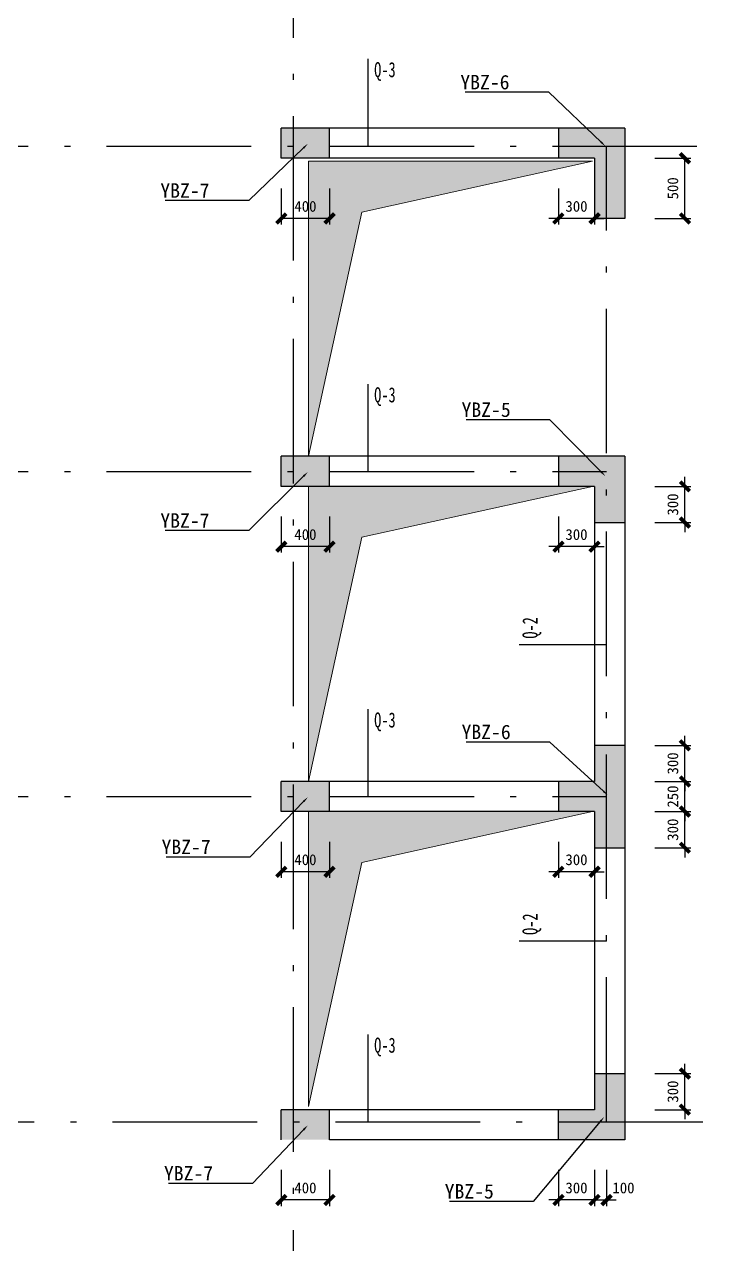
# Model space of a CAD drawing. Header units: millimetres. Extents: x -1141 to 233276, y -20783 to 42059.
# Drawn here: x 36268 to 42013, y 21430 to 31561 of the extents above; entities that cross this region are included whole.
import ezdxf
from ezdxf import colors
from ezdxf.entities.mleader import LeaderData, LeaderLine
from ezdxf.math import Vec2, Vec3

# ---------------------------------------------------------------- set-up
doc = ezdxf.new("R2010")
doc.units = ezdxf.units.MM
doc.header["$PDMODE"] = 35
doc.linetypes.add('线型2', pattern=[1850, 1200, -300, 50, -300])
for name, color, linetype in [('BZ-name', 160, 'Continuous'), ('WALL-Beam', 80, 'Continuous'), ('WALL_INFO', 130, 'Continuous')]:
    doc.layers.add(name, color=color, linetype=linetype)
doc.layers.add('DOTE', color=10, linetype='线型2', plot=False)
doc.layers.add('S_ConcWall', color=3, linetype='Continuous', lineweight=25)
doc.layers.add('S_Hole', color=9, linetype='Continuous', lineweight=9)
doc.styles.add('宋体', font='')
doc.styles.get('宋体').set_extended_font_data('宋体')
doc.dimstyles.new('ISO-25', dxfattribs={"dimtxt": 2.5, "dimasz": 2.5, "dimexe": 1.25, "dimexo": 0.625, "dimtad": 1, "dimtxsty": 'Standard', "dimcen": 2.5, "dimadec": 0, "dimazin": 0, "dimtfac": 1, "dimtmove": 0, "dimatfit": 3, "dimfxl": 1, "dimarcsym": 0})

# ---------------------------------------------------------------- blocks, each defined once
blk = doc.blocks.new('_ArchTick')
at = {"color": 0, "linetype": 'ByBlock', "const_width": 0.4}
blk.add_lwpolyline([(-0.5, -0.5), (0.5, 0.5)], dxfattribs=at)
blk = doc.blocks.new('*D238')
at = {"layer": 'Defpoints', "color": 0, "transparency": 16777216}
for p in [(40700, 22300), (41000, 22300), (40700, 21800)]:
    blk.add_point(p, dxfattribs=at)
at = {"layer": 'WALL-Beam', "color": 0, "lineweight": -2, "transparency": 16777216}
for p, q in [((40700, 22050), (40700, 21750)), ((41000, 22050), (41000, 21750)), ((40700, 21800), (40620, 21800)), ((41000, 21800), (40700, 21800)), ((41000, 21800), (41080, 21800))]:
    blk.add_line(p, q, dxfattribs=at)
at = {"layer": 'WALL-Beam', "color": 0, "lineweight": -2, "transparency": 16777216, "xscale": 80, "yscale": 80, "zscale": 80}
blk.add_blockref('_ArchTick', (40700, 21800), dxfattribs=at)
at = {"layer": 'WALL-Beam', "color": 0, "lineweight": -2, "transparency": 16777216, "xscale": 80, "yscale": 80, "zscale": 80, "rotation": 180}
blk.add_blockref('_ArchTick', (41000, 21800), dxfattribs=at)
at = {"layer": 'WALL-Beam', "color": 7, "transparency": 16777216, "insert": (40850, 21900), "char_height": 90, "attachment_point": 5}
blk.add_mtext('300', dxfattribs=at)
blk = doc.blocks.new('*D239')
at = {"layer": 'Defpoints', "color": 0, "transparency": 16777216}
for p in [(41250, 22850), (41750, 22850), (41250, 22550)]:
    blk.add_point(p, dxfattribs=at)
at = {"layer": 'WALL-Beam', "color": 0, "lineweight": -2, "transparency": 16777216}
for p, q in [((41750, 22850), (41750, 22930)), ((41500, 22850), (41800, 22850)), ((41750, 22550), (41750, 22850)), ((41500, 22550), (41800, 22550)), ((41750, 22550), (41750, 22470))]:
    blk.add_line(p, q, dxfattribs=at)
at = {"layer": 'WALL-Beam', "color": 0, "lineweight": -2, "transparency": 16777216, "xscale": 80, "yscale": 80, "zscale": 80}
for p, rotation in [((41750, 22850), 270), ((41750, 22550), 90)]:
    blk.add_blockref('_ArchTick', p, dxfattribs=dict(at, rotation=rotation))
at = {"layer": 'WALL-Beam', "color": 7, "transparency": 16777216, "insert": (41650, 22700), "char_height": 90, "attachment_point": 5, "rotation": 90}
blk.add_mtext('300', dxfattribs=at)
blk = doc.blocks.new('*D240')
at = {"layer": 'Defpoints', "color": 0, "transparency": 16777216}
for p in [(41250, 25025), (41750, 25025), (41250, 24725)]:
    blk.add_point(p, dxfattribs=at)
at = {"layer": 'WALL-Beam', "color": 0, "lineweight": -2, "transparency": 16777216}
for p, q in [((41750, 25025), (41750, 25105)), ((41500, 25025), (41800, 25025)), ((41750, 24725), (41750, 25025)), ((41500, 24725), (41800, 24725)), ((41750, 24725), (41750, 24645))]:
    blk.add_line(p, q, dxfattribs=at)
at = {"layer": 'WALL-Beam', "color": 0, "lineweight": -2, "transparency": 16777216, "xscale": 80, "yscale": 80, "zscale": 80}
for p, rotation in [((41750, 25025), 270), ((41750, 24725), 90)]:
    blk.add_blockref('_ArchTick', p, dxfattribs=dict(at, rotation=rotation))
at = {"layer": 'WALL-Beam', "color": 7, "transparency": 16777216, "insert": (41650, 24875), "char_height": 90, "attachment_point": 5, "rotation": 90}
blk.add_mtext('300', dxfattribs=at)
blk = doc.blocks.new('*D241')
at = {"layer": 'Defpoints', "color": 0, "transparency": 16777216}
for p in [(41250, 25275), (41750, 25275), (41250, 25025)]:
    blk.add_point(p, dxfattribs=at)
at = {"layer": 'WALL-Beam', "color": 0, "lineweight": -2, "transparency": 16777216}
for p, q in [((41750, 25275), (41750, 25355)), ((41500, 25275), (41800, 25275)), ((41750, 25025), (41750, 25275)), ((41500, 25025), (41800, 25025)), ((41750, 25025), (41750, 24945))]:
    blk.add_line(p, q, dxfattribs=at)
at = {"layer": 'WALL-Beam', "color": 0, "lineweight": -2, "transparency": 16777216, "xscale": 80, "yscale": 80, "zscale": 80}
for p, rotation in [((41750, 25275), 270), ((41750, 25025), 90)]:
    blk.add_blockref('_ArchTick', p, dxfattribs=dict(at, rotation=rotation))
at = {"layer": 'WALL-Beam', "color": 7, "transparency": 16777216, "insert": (41650, 25150), "char_height": 90, "attachment_point": 5, "rotation": 90}
blk.add_mtext('250', dxfattribs=at)
blk = doc.blocks.new('*D242')
at = {"layer": 'Defpoints', "color": 0, "transparency": 16777216}
for p in [(41250, 25575), (41750, 25575), (41250, 25275)]:
    blk.add_point(p, dxfattribs=at)
at = {"layer": 'WALL-Beam', "color": 0, "lineweight": -2, "transparency": 16777216}
for p, q in [((41750, 25575), (41750, 25655)), ((41500, 25575), (41800, 25575)), ((41750, 25275), (41750, 25575)), ((41500, 25275), (41800, 25275)), ((41750, 25275), (41750, 25195))]:
    blk.add_line(p, q, dxfattribs=at)
at = {"layer": 'WALL-Beam', "color": 0, "lineweight": -2, "transparency": 16777216, "xscale": 80, "yscale": 80, "zscale": 80}
for p, rotation in [((41750, 25575), 270), ((41750, 25275), 90)]:
    blk.add_blockref('_ArchTick', p, dxfattribs=dict(at, rotation=rotation))
at = {"layer": 'WALL-Beam', "color": 7, "transparency": 16777216, "insert": (41650, 25425), "char_height": 90, "attachment_point": 5, "rotation": 90}
blk.add_mtext('300', dxfattribs=at)
blk = doc.blocks.new('*D243')
at = {"layer": 'Defpoints', "color": 0, "transparency": 16777216}
for p in [(40700, 25025), (41000, 25025), (40700, 24525)]:
    blk.add_point(p, dxfattribs=at)
at = {"layer": 'WALL-Beam', "color": 0, "lineweight": -2, "transparency": 16777216}
for p, q in [((40700, 24775), (40700, 24475)), ((41000, 24775), (41000, 24475)), ((40700, 24525), (40620, 24525)), ((41000, 24525), (40700, 24525)), ((41000, 24525), (41080, 24525))]:
    blk.add_line(p, q, dxfattribs=at)
at = {"layer": 'WALL-Beam', "color": 0, "lineweight": -2, "transparency": 16777216, "xscale": 80, "yscale": 80, "zscale": 80}
blk.add_blockref('_ArchTick', (40700, 24525), dxfattribs=at)
at = {"layer": 'WALL-Beam', "color": 0, "lineweight": -2, "transparency": 16777216, "xscale": 80, "yscale": 80, "zscale": 80, "rotation": 180}
blk.add_blockref('_ArchTick', (41000, 24525), dxfattribs=at)
at = {"layer": 'WALL-Beam', "color": 7, "transparency": 16777216, "insert": (40850, 24625), "char_height": 90, "attachment_point": 5}
blk.add_mtext('300', dxfattribs=at)
blk = doc.blocks.new('*D244')
at = {"layer": 'Defpoints', "color": 0, "transparency": 16777216}
for p in [(38400, 25025), (38800, 25025), (38400, 24525)]:
    blk.add_point(p, dxfattribs=at)
at = {"layer": 'WALL-Beam', "color": 0, "lineweight": -2, "transparency": 16777216}
for p, q in [((38400, 24775), (38400, 24475)), ((38800, 24775), (38800, 24475)), ((38800, 24525), (38400, 24525))]:
    blk.add_line(p, q, dxfattribs=at)
at = {"layer": 'WALL-Beam', "color": 0, "lineweight": -2, "transparency": 16777216, "xscale": 80, "yscale": 80, "zscale": 80, "rotation": 180}
blk.add_blockref('_ArchTick', (38400, 24525), dxfattribs=at)
at = {"layer": 'WALL-Beam', "color": 0, "lineweight": -2, "transparency": 16777216, "xscale": 80, "yscale": 80, "zscale": 80}
blk.add_blockref('_ArchTick', (38800, 24525), dxfattribs=at)
at = {"layer": 'WALL-Beam', "color": 7, "transparency": 16777216, "insert": (38600, 24625), "char_height": 90, "attachment_point": 5}
blk.add_mtext('400', dxfattribs=at)
blk = doc.blocks.new('*D231')
at = {"layer": 'Defpoints', "color": 0, "transparency": 16777216}
for p in [(38400, 22300), (38800, 22300), (38400, 21800)]:
    blk.add_point(p, dxfattribs=at)
at = {"layer": 'WALL-Beam', "color": 0, "lineweight": -2, "transparency": 16777216}
for p, q in [((38400, 22050), (38400, 21750)), ((38800, 22050), (38800, 21750)), ((38800, 21800), (38400, 21800))]:
    blk.add_line(p, q, dxfattribs=at)
at = {"layer": 'WALL-Beam', "color": 0, "lineweight": -2, "transparency": 16777216, "xscale": 80, "yscale": 80, "zscale": 80, "rotation": 180}
blk.add_blockref('_ArchTick', (38400, 21800), dxfattribs=at)
at = {"layer": 'WALL-Beam', "color": 0, "lineweight": -2, "transparency": 16777216, "xscale": 80, "yscale": 80, "zscale": 80}
blk.add_blockref('_ArchTick', (38800, 21800), dxfattribs=at)
at = {"layer": 'WALL-Beam', "color": 7, "transparency": 16777216, "insert": (38600, 21900), "char_height": 90, "attachment_point": 5}
blk.add_mtext('400', dxfattribs=at)
blk = doc.blocks.new('*D232')
at = {"layer": 'Defpoints', "color": 0, "transparency": 16777216}
for p in [(38400, 27725), (38800, 27725), (38400, 27225)]:
    blk.add_point(p, dxfattribs=at)
at = {"layer": 'WALL-Beam', "color": 0, "lineweight": -2, "transparency": 16777216}
for p, q in [((38400, 27475), (38400, 27175)), ((38800, 27475), (38800, 27175)), ((38800, 27225), (38400, 27225))]:
    blk.add_line(p, q, dxfattribs=at)
at = {"layer": 'WALL-Beam', "color": 0, "lineweight": -2, "transparency": 16777216, "xscale": 80, "yscale": 80, "zscale": 80, "rotation": 180}
blk.add_blockref('_ArchTick', (38400, 27225), dxfattribs=at)
at = {"layer": 'WALL-Beam', "color": 0, "lineweight": -2, "transparency": 16777216, "xscale": 80, "yscale": 80, "zscale": 80}
blk.add_blockref('_ArchTick', (38800, 27225), dxfattribs=at)
at = {"layer": 'WALL-Beam', "color": 7, "transparency": 16777216, "insert": (38600, 27325), "char_height": 90, "attachment_point": 5}
blk.add_mtext('400', dxfattribs=at)
blk = doc.blocks.new('*D233')
at = {"layer": 'Defpoints', "color": 0, "transparency": 16777216}
for p in [(38400, 30450), (38800, 30450), (38400, 29950)]:
    blk.add_point(p, dxfattribs=at)
at = {"layer": 'WALL-Beam', "color": 0, "lineweight": -2, "transparency": 16777216}
for p, q in [((38400, 30200), (38400, 29900)), ((38800, 30200), (38800, 29900)), ((38800, 29950), (38400, 29950))]:
    blk.add_line(p, q, dxfattribs=at)
at = {"layer": 'WALL-Beam', "color": 0, "lineweight": -2, "transparency": 16777216, "xscale": 80, "yscale": 80, "zscale": 80, "rotation": 180}
blk.add_blockref('_ArchTick', (38400, 29950), dxfattribs=at)
at = {"layer": 'WALL-Beam', "color": 0, "lineweight": -2, "transparency": 16777216, "xscale": 80, "yscale": 80, "zscale": 80}
blk.add_blockref('_ArchTick', (38800, 29950), dxfattribs=at)
at = {"layer": 'WALL-Beam', "color": 7, "transparency": 16777216, "insert": (38600, 30050), "char_height": 90, "attachment_point": 5}
blk.add_mtext('400', dxfattribs=at)
blk = doc.blocks.new('*D234')
at = {"layer": 'Defpoints', "color": 0, "transparency": 16777216}
for p in [(41250, 27725), (41750, 27725), (41250, 27425)]:
    blk.add_point(p, dxfattribs=at)
at = {"layer": 'WALL-Beam', "color": 0, "lineweight": -2, "transparency": 16777216}
for p, q in [((41750, 27725), (41750, 27805)), ((41500, 27725), (41800, 27725)), ((41750, 27425), (41750, 27725)), ((41500, 27425), (41800, 27425)), ((41750, 27425), (41750, 27345))]:
    blk.add_line(p, q, dxfattribs=at)
at = {"layer": 'WALL-Beam', "color": 0, "lineweight": -2, "transparency": 16777216, "xscale": 80, "yscale": 80, "zscale": 80}
for p, rotation in [((41750, 27725), 270), ((41750, 27425), 90)]:
    blk.add_blockref('_ArchTick', p, dxfattribs=dict(at, rotation=rotation))
at = {"layer": 'WALL-Beam', "color": 7, "transparency": 16777216, "insert": (41650, 27575), "char_height": 90, "attachment_point": 5, "rotation": 90}
blk.add_mtext('300', dxfattribs=at)
blk = doc.blocks.new('*D235')
at = {"layer": 'Defpoints', "color": 0, "transparency": 16777216}
for p in [(40700, 27725), (41000, 27725), (40700, 27225)]:
    blk.add_point(p, dxfattribs=at)
at = {"layer": 'WALL-Beam', "color": 0, "lineweight": -2, "transparency": 16777216}
for p, q in [((40700, 27475), (40700, 27175)), ((41000, 27475), (41000, 27175)), ((40700, 27225), (40620, 27225)), ((41000, 27225), (40700, 27225)), ((41000, 27225), (41080, 27225))]:
    blk.add_line(p, q, dxfattribs=at)
at = {"layer": 'WALL-Beam', "color": 0, "lineweight": -2, "transparency": 16777216, "xscale": 80, "yscale": 80, "zscale": 80}
blk.add_blockref('_ArchTick', (40700, 27225), dxfattribs=at)
at = {"layer": 'WALL-Beam', "color": 0, "lineweight": -2, "transparency": 16777216, "xscale": 80, "yscale": 80, "zscale": 80, "rotation": 180}
blk.add_blockref('_ArchTick', (41000, 27225), dxfattribs=at)
at = {"layer": 'WALL-Beam', "color": 7, "transparency": 16777216, "insert": (40850, 27325), "char_height": 90, "attachment_point": 5}
blk.add_mtext('300', dxfattribs=at)
blk = doc.blocks.new('*D236')
at = {"layer": 'Defpoints', "color": 0, "transparency": 16777216}
for p in [(41250, 30450), (41750, 30450), (41250, 29950)]:
    blk.add_point(p, dxfattribs=at)
at = {"layer": 'WALL-Beam', "color": 0, "lineweight": -2, "transparency": 16777216}
for p, q in [((41500, 30450), (41800, 30450)), ((41750, 29950), (41750, 30450)), ((41500, 29950), (41800, 29950))]:
    blk.add_line(p, q, dxfattribs=at)
at = {"layer": 'WALL-Beam', "color": 0, "lineweight": -2, "transparency": 16777216, "xscale": 80, "yscale": 80, "zscale": 80}
for p, rotation in [((41750, 30450), 90), ((41750, 29950), 270)]:
    blk.add_blockref('_ArchTick', p, dxfattribs=dict(at, rotation=rotation))
at = {"layer": 'WALL-Beam', "color": 7, "transparency": 16777216, "insert": (41650, 30200), "char_height": 90, "attachment_point": 5, "rotation": 90}
blk.add_mtext('500', dxfattribs=at)
blk = doc.blocks.new('*D237')
at = {"layer": 'Defpoints', "color": 0, "transparency": 16777216}
for p in [(40700, 30450), (41000, 30450), (40700, 29950)]:
    blk.add_point(p, dxfattribs=at)
at = {"layer": 'WALL-Beam', "color": 0, "lineweight": -2, "transparency": 16777216}
for p, q in [((40700, 30200), (40700, 29900)), ((41000, 30200), (41000, 29900)), ((40700, 29950), (40620, 29950)), ((41000, 29950), (40700, 29950)), ((41000, 29950), (41080, 29950))]:
    blk.add_line(p, q, dxfattribs=at)
at = {"layer": 'WALL-Beam', "color": 0, "lineweight": -2, "transparency": 16777216, "xscale": 80, "yscale": 80, "zscale": 80}
blk.add_blockref('_ArchTick', (40700, 29950), dxfattribs=at)
at = {"layer": 'WALL-Beam', "color": 0, "lineweight": -2, "transparency": 16777216, "xscale": 80, "yscale": 80, "zscale": 80, "rotation": 180}
blk.add_blockref('_ArchTick', (41000, 29950), dxfattribs=at)
at = {"layer": 'WALL-Beam', "color": 7, "transparency": 16777216, "insert": (40850, 30050), "char_height": 90, "attachment_point": 5}
blk.add_mtext('300', dxfattribs=at)
blk = doc.blocks.new('*D269')
at = {"layer": 'Defpoints', "color": 0, "transparency": 16777216}
for p in [(41000, 22300), (41100, 22300), (41100, 21800)]:
    blk.add_point(p, dxfattribs=at)
at = {"layer": 'WALL-Beam', "color": 0, "lineweight": -2, "transparency": 16777216}
for p, q in [((41000, 22050), (41000, 21750)), ((41100, 22050), (41100, 21750)), ((41000, 21800), (40920, 21800)), ((41000, 21800), (41100, 21800)), ((41100, 21800), (41180, 21800))]:
    blk.add_line(p, q, dxfattribs=at)
at = {"layer": 'WALL-Beam', "color": 0, "lineweight": -2, "transparency": 16777216, "xscale": 80, "yscale": 80, "zscale": 80}
blk.add_blockref('_ArchTick', (41000, 21800), dxfattribs=at)
at = {"layer": 'WALL-Beam', "color": 0, "lineweight": -2, "transparency": 16777216, "xscale": 80, "yscale": 80, "zscale": 80, "rotation": 180}
blk.add_blockref('_ArchTick', (41100, 21800), dxfattribs=at)
at = {"layer": 'WALL-Beam', "color": 7, "transparency": 16777216, "insert": (41240, 21900), "char_height": 90, "attachment_point": 5}
blk.add_mtext('100', dxfattribs=at)

msp = doc.modelspace()

# ---------------------------------------------------------------- hatches: boundary and pattern name
at = {"layer": 'S_Hole'}
h = msp.add_hatch(color=256, dxfattribs=at)
h.dxf.hatch_style = 1
h.paths.add_polyline_path([(39069.578, 30002.527), (40975, 30423.515), (38625, 30425), (38625, 27975)])
h = msp.add_hatch(color=256, dxfattribs=at)
h.dxf.hatch_style = 1
h.paths.add_polyline_path([(39069.578, 27302.527), (40975, 27723.515), (38625, 27725), (38625, 25275)])
h = msp.add_hatch(color=256, dxfattribs=at)
h.dxf.hatch_style = 1
h.paths.add_polyline_path([(39069.578, 24602.527), (40975, 25023.515), (38625, 25025), (38625, 22575)])
at = {"layer": 'WALL-Beam', "true_color": 0x636466}
h = msp.add_hatch(color=251, dxfattribs=at)
h.dxf.hatch_style = 1
h.paths.add_polyline_path([(38400, 30700), (38400, 30450), (38800, 30450), (38800, 30700)])
h = msp.add_hatch(color=251, dxfattribs=at)
h.dxf.hatch_style = 1
h.paths.add_polyline_path([(41000, 29950), (41250, 29950), (41250, 30700), (40700, 30700), (40700, 30450), (41000, 30450)])
h = msp.add_hatch(color=251, dxfattribs=at)
h.dxf.hatch_style = 1
h.paths.add_polyline_path([(38400, 27975), (38400, 27725), (38800, 27725), (38800, 27975)])
h = msp.add_hatch(color=251, dxfattribs=at)
h.dxf.hatch_style = 1
h.paths.add_polyline_path([(41000, 27725), (41000, 27425), (41250, 27425), (41250, 27975), (40700, 27975), (40700, 27725)])
h = msp.add_hatch(color=251, dxfattribs=at)
h.dxf.hatch_style = 1
h.paths.add_polyline_path([(41000, 25025), (41000, 24725), (41250, 24725), (41250, 25025), (41250, 25575), (41000, 25575), (41000, 25275), (40700, 25275), (40700, 25025)])
h = msp.add_hatch(color=251, dxfattribs=at)
h.dxf.hatch_style = 1
h.paths.add_polyline_path([(38400, 25025), (38800, 25025), (38800, 25275), (38400, 25275)])
h = msp.add_hatch(color=251, dxfattribs=at)
h.dxf.hatch_style = 1
h.paths.add_polyline_path([(40700, 22550), (40700, 22300), (41250, 22300), (41250, 22850), (41000, 22850), (41000, 22550)])
h = msp.add_hatch(color=251, dxfattribs=at)
h.dxf.hatch_style = 1
h.paths.add_polyline_path([(38400, 22550), (38400, 22300), (38800, 22300), (38800, 22550)])

# ---------------------------------------------------------------- linework, layer by layer
at = {"layer": 'DOTE'}
for p, q in [((38500, 0), (38500, 41300)), ((31400, 30550), (72500, 30550)), ((41100, 22450), (41100, 30550)), ((31400, 27850), (41100, 27850)), ((31400, 25150), (41100, 25150)), ((0, 22450), (72500, 22450))]:
    msp.add_line(p, q, dxfattribs=at)
at = {"layer": 'S_ConcWall'}
for p, q in [((41250, 30700), (38400, 30700)), ((38400, 30450), (38400, 30700)), ((38800, 30450), (38800, 30700)), ((40700, 30700), (40700, 30450)), ((41250, 30700), (41250, 29950)), ((41000, 30450), (38400, 30450)), ((41000, 30450), (41000, 29950)), ((41250, 29950), (41000, 29950)), ((41250, 27975), (38400, 27975)), ((38400, 27725), (38400, 27975)), ((38800, 27725), (38800, 27975)), ((40700, 27975), (40700, 27725)), ((41250, 27975), (41250, 25025)), ((41000, 27725), (38400, 27725)), ((41000, 27725), (41000, 25275)), ((41000, 27425), (41250, 27425)), ((41250, 25575), (41000, 25575)), ((41000, 25275), (38400, 25275)), ((38400, 25025), (38400, 25275)), ((38800, 25025), (38800, 25275)), ((40700, 25275), (40700, 25025)), ((41000, 25025), (38400, 25025)), ((41000, 25025), (41000, 22550)), ((41250, 25025), (41250, 22300)), ((41000, 24725), (41250, 24725)), ((41000, 22850), (41250, 22850)), ((41000, 22550), (38400, 22550)), ((38400, 22300), (38400, 22550)), ((38800, 22300), (38800, 22550)), ((40700, 22300), (40700, 22550)), ((41250, 22300), (38800, 22300))]:
    msp.add_line(p, q, dxfattribs=at)
at = {"layer": 'S_Hole'}
for points in [[(40981.722, 30425), (38625, 30425), (38625, 27975), (39069.578, 30002.527), (40981.722, 30425)], [(40981.722, 27725), (38625, 27725), (38625, 25275), (39069.578, 27302.527), (40981.722, 27725)], [(40981.722, 25025), (38625, 25025), (38625, 22575), (39069.578, 24602.527), (40981.722, 25025)]]:
    msp.add_lwpolyline(points, dxfattribs=at)
at = {"layer": 'WALL_INFO'}
for p, q in [((39120, 30550), (39120, 31275)), ((39120, 27850), (39120, 28575)), ((41100, 26410), (40375, 26410)), ((39120, 25150), (39120, 25875)), ((41100, 23950), (40375, 23950)), ((39120, 22450), (39120, 23175))]:
    msp.add_line(p, q, dxfattribs=at)

# ---------------------------------------------------------------- texts
at = {"layer": 'WALL_INFO', "char_height": 125, "width": 393.75, "attachment_point": 5, "line_spacing_factor": 1.1, "style": '宋体'}
for insert in [(39260, 31170), (39260, 28470), (39260, 25770), (39260, 23070)]:
    msp.add_mtext('\\pxsm1.0;{\\W0.70;Q-3}', dxfattribs=dict(at, insert=insert))
at = {"layer": 'WALL_INFO', "char_height": 125, "width": 393.75, "attachment_point": 5, "rotation": 90, "line_spacing_factor": 1.1, "style": '宋体'}
for insert in [(40480, 26550), (40480, 24090)]:
    msp.add_mtext('\\pxsm1;{\\W0.7;Q-2}', dxfattribs=dict(at, insert=insert))

# ---------------------------------------------------------------- dimensions: what is measured, and where the dimension line sits
at = {"layer": 'WALL-Beam'}
for base, p1, p2, angle, picture, middle in [((41750, 30450), (41250, 29950), (41250, 30450), 270, '*D236', (41650, 30200)), ((38400, 29950), (38800, 30450), (38400, 30450), 180, '*D233', (38600, 30050)), ((40700, 29950), (41000, 30450), (40700, 30450), 180, '*D237', (40850, 30050)), ((41750, 27725), (41250, 27425), (41250, 27725), 270, '*D234', (41650, 27575)), ((38400, 27225), (38800, 27725), (38400, 27725), 180, '*D232', (38600, 27325)), ((40700, 27225), (41000, 27725), (40700, 27725), 180, '*D235', (40850, 27325)), ((41750, 25575), (41250, 25275), (41250, 25575), 270, '*D242', (41650, 25425)), ((41750, 25275), (41250, 25025), (41250, 25275), 270, '*D241', (41650, 25150)), ((41750, 25025), (41250, 24725), (41250, 25025), 270, '*D240', (41650, 24875)), ((38400, 24525), (38800, 25025), (38400, 25025), 180, '*D244', (38600, 24625)), ((40700, 24525), (41000, 25025), (40700, 25025), 180, '*D243', (40850, 24625)), ((41750, 22850), (41250, 22550), (41250, 22850), 270, '*D239', (41650, 22700)), ((38400, 21800), (38800, 22300), (38400, 22300), 180, '*D231', (38600, 21900)), ((40700, 21800), (41000, 22300), (40700, 22300), 180, '*D238', (40850, 21900))]:
    dim = msp.add_linear_dim(base=base, p1=p1, p2=p2, angle=angle, dimstyle='ISO-25', override={"dimtxt": 90, "dimasz": 80, "dimexe": 50, "dimexo": 250, "dimgap": 55, "dimblk1": 'ArchTick', "dimblk2": 'ArchTick', "dimsah": 1, "dimclrt": 7, "dimtix": 1, "dimtmove": 2}, dxfattribs=at)
    dim.commit()
    dim.dimension.update_dxf_attribs({"geometry": picture, "text_midpoint": middle})
dim = msp.add_linear_dim(base=(41100, 21800), p1=(41000, 22300), p2=(41100, 22300), angle=180, dimstyle='ISO-25', override={"dimtxt": 90, "dimasz": 80, "dimexe": 50, "dimexo": 250, "dimgap": 55, "dimblk1": 'ArchTick', "dimblk2": 'ArchTick', "dimsah": 1, "dimclrt": 7, "dimtix": 1, "dimtmove": 2}, dxfattribs=at)
dim.commit()
dim.dimension.update_dxf_attribs({"geometry": '*D269', "text_midpoint": (41240, 21900), "dimtype": 160})

# ---------------------------------------------------------------- leaders
at = {"layer": 'BZ-name'}
ml = msp.add_multileader_mtext('Standard', dxfattribs=at)
ml.set_content('YBZ-6', color=256)
ml.set_leader_properties()
ml.build(insert=Vec2(0, 0))
ml.multileader.update_dxf_attribs({"text_left_attachment_type": 6, "text_right_attachment_type": 6, "dogleg_length": 200, "arrow_head_size": 50})
ctx = ml.context
ctx.base_point, ctx.char_height, ctx.arrow_head_size, ctx.landing_gap_size, ctx.plane_origin = Vec3(39760, 30998), 120, 50, 50, Vec3(41090, 30550)
ctx.left_attachment, ctx.right_attachment, ctx.text_align_type = 6, 6, 1
notes = []
notes.append((ctx, [(1, (1, 1, 0), (40620, 30998), (-1, 0), 200, [(0, [(41090, 30550)], 0, [])])]))
ctx.mtext.insert, ctx.mtext.alignment, ctx.mtext.flow_direction = Vec3(40090, 31142), 2, 5
ml = msp.add_multileader_mtext('Standard', dxfattribs=at)
ml.set_content('YBZ-7', color=256)
ml.set_leader_properties()
ml.build(insert=Vec2(0, 0))
ml.multileader.update_dxf_attribs({"text_left_attachment_type": 6, "text_right_attachment_type": 6, "dogleg_length": 200, "arrow_head_size": 50})
ctx = ml.context
ctx.base_point, ctx.char_height, ctx.arrow_head_size, ctx.landing_gap_size, ctx.plane_origin = Vec3(37270, 30098), 120, 50, 50, Vec3(38620, 30570)
ctx.left_attachment, ctx.right_attachment, ctx.text_align_type = 6, 6, 1
notes.append((ctx, [(1, (1, 1, 0), (38130, 30098), (-1, 0), 200, [(0, [(38620, 30570)], 0, [])])]))
ctx.mtext.insert, ctx.mtext.alignment, ctx.mtext.flow_direction = Vec3(37600, 30242), 2, 5
ml = msp.add_multileader_mtext('Standard', dxfattribs=at)
ml.set_content('YBZ-5', color=256)
ml.set_leader_properties()
ml.build(insert=Vec2(0, 0))
ml.multileader.update_dxf_attribs({"text_left_attachment_type": 6, "text_right_attachment_type": 6, "dogleg_length": 200, "arrow_head_size": 50})
ctx = ml.context
ctx.base_point, ctx.char_height, ctx.arrow_head_size, ctx.landing_gap_size, ctx.plane_origin = Vec3(39770, 28278), 120, 50, 50, Vec3(41090, 27810)
ctx.left_attachment, ctx.right_attachment, ctx.text_align_type = 6, 6, 1
notes.append((ctx, [(1, (1, 1, 0), (40630, 28278), (-1, 0), 200, [(0, [(41090, 27810)], 0, [])])]))
ctx.mtext.insert, ctx.mtext.alignment, ctx.mtext.flow_direction = Vec3(40100, 28422), 2, 5
ml = msp.add_multileader_mtext('Standard', dxfattribs=at)
ml.set_content('YBZ-7', color=256)
ml.set_leader_properties()
ml.build(insert=Vec2(0, 0))
ml.multileader.update_dxf_attribs({"text_left_attachment_type": 6, "text_right_attachment_type": 6, "dogleg_length": 200, "arrow_head_size": 50})
ctx = ml.context
ctx.base_point, ctx.char_height, ctx.arrow_head_size, ctx.landing_gap_size, ctx.plane_origin = Vec3(37270, 27358), 120, 50, 50, Vec3(38620, 27845)
ctx.left_attachment, ctx.right_attachment, ctx.text_align_type = 6, 6, 1
notes.append((ctx, [(1, (1, 1, 0), (38130, 27358), (-1, 0), 200, [(0, [(38620, 27845)], 0, [])])]))
ctx.mtext.insert, ctx.mtext.alignment, ctx.mtext.flow_direction = Vec3(37600, 27502), 2, 5
ml = msp.add_multileader_mtext('Standard', dxfattribs=at)
ml.set_content('YBZ-6', color=256)
ml.set_leader_properties()
ml.build(insert=Vec2(0, 0))
ml.multileader.update_dxf_attribs({"text_left_attachment_type": 6, "text_right_attachment_type": 6, "dogleg_length": 200, "arrow_head_size": 50})
ctx = ml.context
ctx.base_point, ctx.char_height, ctx.arrow_head_size, ctx.landing_gap_size, ctx.plane_origin = Vec3(39770, 25602.832), 120, 50, 50, Vec3(41110, 25160)
ctx.left_attachment, ctx.right_attachment, ctx.text_align_type = 6, 6, 1
notes.append((ctx, [(1, (1, 1, 0), (40630, 25602.832), (-1, 0), 200, [(0, [(41110, 25160)], 0, [])])]))
ctx.mtext.insert, ctx.mtext.alignment, ctx.mtext.flow_direction = Vec3(40100, 25746.832), 2, 5
ml = msp.add_multileader_mtext('Standard', dxfattribs=at)
ml.set_content('YBZ-7', color=256)
ml.set_leader_properties()
ml.build(insert=Vec2(0, 0))
ml.multileader.update_dxf_attribs({"text_left_attachment_type": 6, "text_right_attachment_type": 6, "dogleg_length": 200, "arrow_head_size": 50})
ctx = ml.context
ctx.base_point, ctx.char_height, ctx.arrow_head_size, ctx.landing_gap_size, ctx.plane_origin = Vec3(37280, 24648), 120, 50, 50, Vec3(38620, 25145)
ctx.left_attachment, ctx.right_attachment, ctx.text_align_type = 6, 6, 1
notes.append((ctx, [(1, (1, 1, 0), (38140, 24648), (-1, 0), 200, [(0, [(38620, 25145)], 0, [])])]))
ctx.mtext.insert, ctx.mtext.alignment, ctx.mtext.flow_direction = Vec3(37610, 24792), 2, 5
ml = msp.add_multileader_mtext('Standard', dxfattribs=at)
ml.set_content('YBZ-7', color=256)
ml.set_leader_properties()
ml.build(insert=Vec2(0, 0))
ml.multileader.update_dxf_attribs({"text_left_attachment_type": 6, "text_right_attachment_type": 6, "dogleg_length": 200, "arrow_head_size": 50})
ctx = ml.context
ctx.base_point, ctx.char_height, ctx.arrow_head_size, ctx.landing_gap_size, ctx.plane_origin = Vec3(37300, 21938), 120, 50, 50, Vec3(38620, 22420)
ctx.left_attachment, ctx.right_attachment, ctx.text_align_type = 6, 6, 1
notes.append((ctx, [(1, (1, 1, 0), (38160, 21938), (-1, 0), 200, [(0, [(38620, 22420)], 0, [])])]))
ctx.mtext.insert, ctx.mtext.alignment, ctx.mtext.flow_direction = Vec3(37630, 22082), 2, 5
ml = msp.add_multileader_mtext('Standard', dxfattribs=at)
ml.set_content('YBZ-5', color=256)
ml.set_leader_properties()
ml.build(insert=Vec2(0, 0))
ml.multileader.update_dxf_attribs({"text_left_attachment_type": 6, "text_right_attachment_type": 6, "dogleg_length": 200, "arrow_head_size": 50})
ctx = ml.context
ctx.base_point, ctx.char_height, ctx.arrow_head_size, ctx.landing_gap_size, ctx.plane_origin = Vec3(39630, 21788), 120, 50, 50, Vec3(41080, 22490)
ctx.left_attachment, ctx.right_attachment, ctx.text_align_type = 6, 6, 1
notes.append((ctx, [(1, (1, 1, 0), (40490, 21788), (-1, 0), 200, [(0, [(41080, 22490)], 0, [])])]))
ctx.mtext.insert, ctx.mtext.alignment, ctx.mtext.flow_direction = Vec3(39960, 21932), 2, 5
for ctx, leaders in notes:
    for number, flags, end, landing, length, lines in leaders:
        leader = LeaderData()
        leader.index, (leader.has_last_leader_line, leader.has_dogleg_vector, leader.attachment_direction) = number, flags
        leader.last_leader_point, leader.dogleg_vector, leader.dogleg_length = Vec3(end), Vec3(landing), length
        for number, points, colour, breaks in lines:
            line = LeaderLine()
            line.index, line.vertices, line.color, line.breaks = number, Vec3.list(points), colors.encode_raw_color(colour), breaks
            leader.lines.append(line)
        ctx.leaders.append(leader)

doc.saveas('drawing.dxf')
